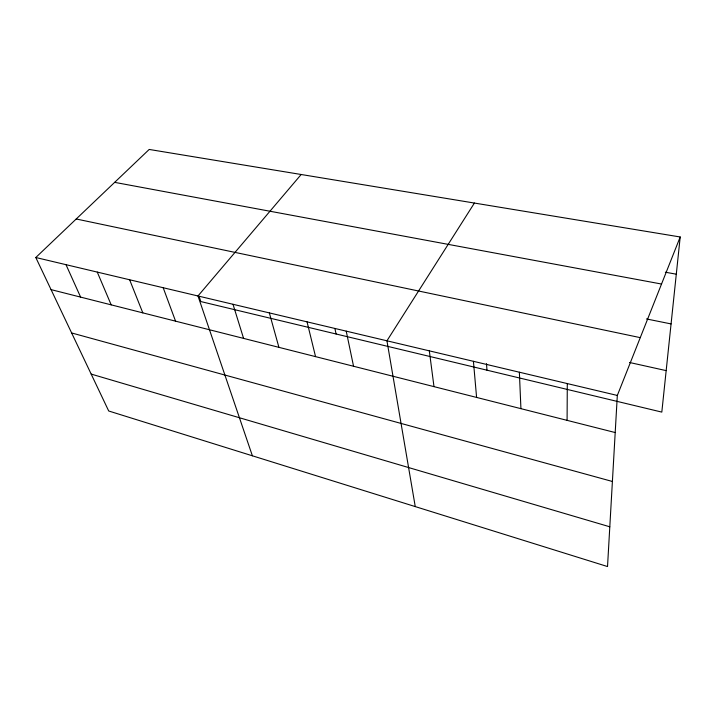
<?xml version="1.0" encoding="UTF-8"?>
<svg xmlns="http://www.w3.org/2000/svg" width="716" height="716" viewBox="0 0 716 716"><rect width="100%" height="100%" fill="white"/><g stroke="black" fill="none" stroke-linecap="round" stroke-linejoin="round"><path stroke-width="1.07" d="M567.09 420.355L567.296 383.579M680.2 236.978L617.326 395.447L607.526 566.553L108.707 410.993L35.8 257.509L149.196 149.447L680.2 236.978L661.817 412.103L200.838 301.57L199.129 296.522M474.413 203.058L386.944 340.798L415.253 506.588M301.176 174.498L197.983 295.976L252.381 455.797M665.343 272.214L676.298 274.192M114.658 182.356L661.53 284.037M646.441 318.942L671.071 323.918M76.218 218.989L640.265 337.639M629.516 362.484L666.166 370.62M35.8 257.509L617.326 395.447M51.06 289.622L615.205 432.545M71.636 332.949L612.395 481.474M91.174 374.083L609.799 526.797M65.997 264.669L80.622 297.113M97.26 272.089L111.186 304.855M129.632 279.768L142.815 312.874M163.185 287.725L175.563 321.162M233.004 304.282L243.583 338.4M269.341 312.901L278.918 347.35M307.048 321.851L315.55 356.631M334.954 328.751L336.099 334.005M346.222 331.141L353.552 366.252M429.314 350.849L433.986 386.631M473.419 361.312L476.596 397.425M486.486 363.647L486.978 370.181M519.368 372.213L520.926 408.657"/></g></svg>
